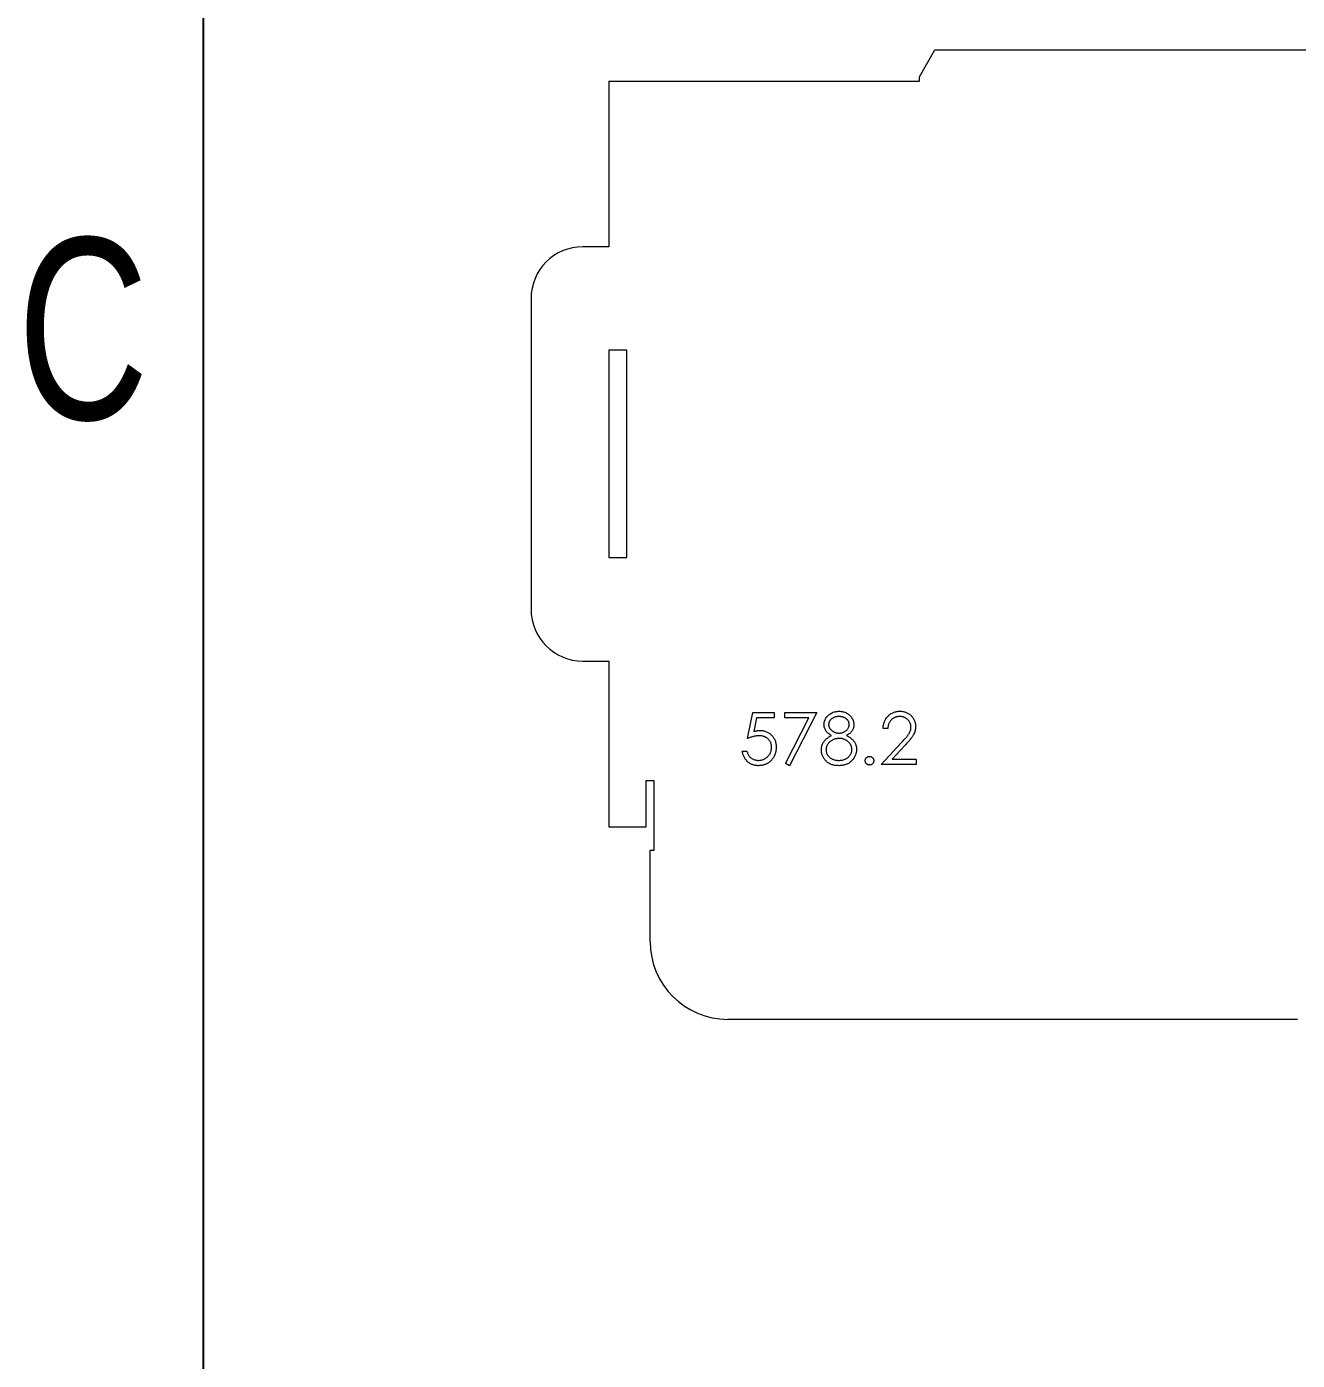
# Model space of a CAD drawing. Header units: millimetres. Extents: x 5 to 292, y 3 to 208.
# Drawn here: x 5.09 to 29.63, y 109.73 to 135.48 of the extents above; entities that cross this region are included whole.
import ezdxf

# ---------------------------------------------------------------- set-up
doc = ezdxf.new("R2010")
doc.units = ezdxf.units.MM
doc.layers.add('FORMAT', color=7, linetype='Continuous')
doc.styles.add('SLDTEXTSTYLE1', font='TXT', dxfattribs={"width": 0.75})

msp = doc.modelspace()

# ---------------------------------------------------------------- linework, layer by layer
at = {"color": 7, "linetype": 'Continuous', "lineweight": 15}
for p, q in [((22.331, 134.515), (22.631, 135.035)), ((22.631, 135.035), (34.031, 135.035)), ((16.331, 134.435), (16.331, 131.235)), ((16.331, 134.435), (22.331, 134.435)), ((22.331, 134.435), (22.331, 134.515)), ((16.331, 131.235), (15.831, 131.235)), ((14.831, 130.235), (14.831, 124.235)), ((16.681, 129.235), (16.331, 129.235)), ((16.331, 129.235), (16.331, 125.235)), ((16.681, 125.235), (16.681, 129.235)), ((16.331, 125.235), (16.681, 125.235)), ((15.831, 123.235), (16.331, 123.235)), ((16.331, 123.235), (16.331, 120.035)), ((19.015, 121.741), (19.118, 122.241)), ((19.118, 122.241), (19.528, 122.241)), ((19.188, 122.138), (19.134, 121.875)), ((19.528, 122.138), (19.188, 122.138)), ((19.528, 122.241), (19.528, 122.138)), ((19.733, 122.241), (20.348, 122.241)), ((19.733, 122.138), (19.733, 122.241)), ((20.197, 122.138), (19.733, 122.138)), ((19.745, 121.258), (20.197, 122.138)), ((20.348, 122.241), (19.823, 121.215)), ((21.72, 121.933), (21.63, 121.933)), ((21.592, 121.241), (21.98, 121.655)), ((22.056, 121.61), (21.806, 121.343)), ((18.912, 121.497), (19.002, 121.497)), ((21.806, 121.343), (22.271, 121.343)), ((22.271, 121.343), (22.271, 121.241)), ((19.823, 121.215), (19.745, 121.258)), ((22.271, 121.241), (21.592, 121.241)), ((17.057, 120.927), (17.205, 120.927)), ((17.057, 120.035), (17.057, 120.927)), ((17.205, 120.927), (17.205, 119.575)), ((16.331, 120.035), (17.057, 120.035)), ((17.131, 117.817), (17.131, 119.575)), ((17.205, 119.575), (17.131, 119.575)), ((29.631, 116.317), (18.631, 116.317))]:
    msp.add_line(p, q, dxfattribs=at)
for centre, radius, start, end in [((15.831, 130.235), 1, 90, 180), ((15.831, 124.235), 1, 180, 270), ((18.631, 117.817), 1.5, 180, 270)]:
    msp.add_arc(centre, radius, start, end, dxfattribs=at)
for points, knots in [([(20.489, 122.01), (20.49, 122.02), (20.491, 122.042), (20.498, 122.074), (20.511, 122.105), (20.527, 122.136), (20.549, 122.164), (20.574, 122.19), (20.602, 122.213), (20.635, 122.232), (20.669, 122.248), (20.706, 122.258), (20.744, 122.265), (20.769, 122.266), (20.782, 122.266)], [0, 0, 0, 0, 0.074056, 0.148865, 0.22666, 0.308132, 0.391177, 0.473947, 0.557942, 0.645001, 0.733373, 0.821098, 0.90929, 1, 1, 1, 1]), ([(20.777, 122.164), (20.77, 122.164), (20.757, 122.163), (20.737, 122.161), (20.717, 122.158), (20.699, 122.153), (20.682, 122.146), (20.665, 122.138), (20.65, 122.129), (20.635, 122.118), (20.622, 122.107), (20.611, 122.094), (20.601, 122.081), (20.593, 122.068), (20.587, 122.054), (20.583, 122.039), (20.579, 122.024), (20.579, 122.014), (20.579, 122.008)], [0, 0, 0, 0, 0.075221, 0.147165, 0.216383, 0.283941, 0.350301, 0.414972, 0.479181, 0.544184, 0.607558, 0.667324, 0.725168, 0.781029, 0.834891, 0.889471, 0.944089, 1, 1, 1, 1]), ([(20.977, 122.01), (20.976, 122.015), (20.976, 122.025), (20.974, 122.039), (20.97, 122.052), (20.964, 122.066), (20.957, 122.079), (20.948, 122.091), (20.937, 122.104), (20.926, 122.116), (20.912, 122.127), (20.897, 122.137), (20.881, 122.145), (20.863, 122.152), (20.843, 122.157), (20.823, 122.161), (20.801, 122.163), (20.785, 122.164), (20.777, 122.164)], [0, 0, 0, 0, 0.050887, 0.101004, 0.151725, 0.203028, 0.256199, 0.311374, 0.369279, 0.430507, 0.492993, 0.556503, 0.622108, 0.690284, 0.761455, 0.836405, 0.915512, 1, 1, 1, 1]), ([(20.782, 122.266), (20.795, 122.266), (20.82, 122.265), (20.857, 122.258), (20.892, 122.247), (20.926, 122.232), (20.957, 122.213), (20.985, 122.19), (21.009, 122.164), (21.029, 122.135), (21.046, 122.105), (21.057, 122.073), (21.065, 122.04), (21.066, 122.018), (21.066, 122.007)], [0, 0, 0, 0, 0.089403, 0.176293, 0.262607, 0.34942, 0.435467, 0.518891, 0.600969, 0.683865, 0.765824, 0.844888, 0.922285, 1, 1, 1, 1]), ([(21.63, 121.933), (21.631, 121.945), (21.632, 121.968), (21.638, 122.002), (21.645, 122.035), (21.656, 122.066), (21.67, 122.095), (21.686, 122.123), (21.705, 122.149), (21.727, 122.173), (21.75, 122.195), (21.776, 122.214), (21.803, 122.23), (21.831, 122.244), (21.86, 122.254), (21.891, 122.261), (21.923, 122.266), (21.945, 122.266), (21.957, 122.266)], [0, 0, 0, 0, 0.068791, 0.135103, 0.198979, 0.261904, 0.323495, 0.385195, 0.446969, 0.509765, 0.572251, 0.633405, 0.693251, 0.752583, 0.812579, 0.873275, 0.93555, 1, 1, 1, 1]), ([(21.952, 122.164), (21.944, 122.164), (21.929, 122.163), (21.906, 122.16), (21.885, 122.156), (21.864, 122.149), (21.845, 122.141), (21.826, 122.13), (21.809, 122.118), (21.792, 122.104), (21.777, 122.088), (21.764, 122.07), (21.752, 122.051), (21.742, 122.03), (21.734, 122.008), (21.728, 121.984), (21.723, 121.959), (21.721, 121.942), (21.72, 121.933)], [0, 0, 0, 0, 0.06443, 0.12653, 0.186744, 0.245898, 0.304053, 0.362196, 0.420655, 0.480331, 0.540663, 0.600744, 0.661982, 0.72448, 0.789067, 0.856333, 0.926362, 1, 1, 1, 1]), ([(22.169, 121.961), (22.169, 121.968), (22.168, 121.981), (22.165, 122.001), (22.16, 122.02), (22.154, 122.038), (22.145, 122.056), (22.134, 122.073), (22.121, 122.089), (22.106, 122.104), (22.09, 122.118), (22.073, 122.13), (22.055, 122.141), (22.036, 122.149), (22.016, 122.156), (21.996, 122.16), (21.974, 122.163), (21.959, 122.164), (21.952, 122.164)], [0, 0, 0, 0, 0.061965, 0.122122, 0.180988, 0.239933, 0.299906, 0.359989, 0.421776, 0.486576, 0.551535, 0.615018, 0.677259, 0.73973, 0.80305, 0.866495, 0.931973, 1, 1, 1, 1]), ([(21.957, 122.266), (21.967, 122.266), (21.989, 122.266), (22.02, 122.261), (22.05, 122.255), (22.079, 122.245), (22.105, 122.232), (22.13, 122.217), (22.154, 122.199), (22.175, 122.178), (22.195, 122.156), (22.212, 122.132), (22.226, 122.107), (22.238, 122.082), (22.247, 122.055), (22.254, 122.027), (22.258, 121.998), (22.258, 121.979), (22.259, 121.969)], [0, 0, 0, 0, 0.06948, 0.136525, 0.200801, 0.263983, 0.325711, 0.387271, 0.449493, 0.512955, 0.576266, 0.637575, 0.697901, 0.757558, 0.816588, 0.876646, 0.937286, 1, 1, 1, 1]), ([(19.134, 121.875), (19.144, 121.878), (19.165, 121.884), (19.195, 121.89), (19.224, 121.894), (19.243, 121.894), (19.252, 121.895)], [0, 0, 0, 0, 0.275068, 0.532901, 0.773973, 1, 1, 1, 1]), ([(19.252, 121.895), (19.263, 121.894), (19.285, 121.894), (19.317, 121.889), (19.348, 121.882), (19.377, 121.872), (19.404, 121.859), (19.43, 121.843), (19.455, 121.824), (19.478, 121.803), (19.499, 121.779), (19.517, 121.754), (19.532, 121.727), (19.545, 121.698), (19.555, 121.668), (19.561, 121.636), (19.566, 121.602), (19.566, 121.579), (19.566, 121.567)], [0, 0, 0, 0, 0.0658, 0.12938, 0.190783, 0.251293, 0.31082, 0.37037, 0.43076, 0.492598, 0.554813, 0.61609, 0.676931, 0.738289, 0.800784, 0.864793, 0.931053, 1, 1, 1, 1]), ([(20.635, 121.798), (20.624, 121.804), (20.601, 121.816), (20.571, 121.839), (20.546, 121.863), (20.525, 121.89), (20.509, 121.918), (20.498, 121.948), (20.49, 121.978), (20.49, 121.999), (20.489, 122.01)], [0, 0, 0, 0, 0.145849, 0.281964, 0.410893, 0.535063, 0.654726, 0.77015, 0.884564, 1, 1, 1, 1]), ([(20.579, 122.008), (20.579, 122.003), (20.58, 121.993), (20.583, 121.978), (20.587, 121.963), (20.594, 121.948), (20.603, 121.934), (20.613, 121.92), (20.626, 121.907), (20.64, 121.894), (20.655, 121.882), (20.671, 121.872), (20.688, 121.863), (20.705, 121.856), (20.723, 121.85), (20.742, 121.846), (20.761, 121.844), (20.774, 121.843), (20.781, 121.843)], [0, 0, 0, 0, 0.054564, 0.107826, 0.161924, 0.21751, 0.274498, 0.334815, 0.397555, 0.464755, 0.532901, 0.600097, 0.665354, 0.731084, 0.796883, 0.863292, 0.930831, 1, 1, 1, 1]), ([(20.781, 121.843), (20.79, 121.844), (20.806, 121.844), (20.831, 121.849), (20.856, 121.856), (20.879, 121.866), (20.901, 121.879), (20.92, 121.893), (20.937, 121.91), (20.951, 121.929), (20.962, 121.949), (20.971, 121.969), (20.976, 121.99), (20.976, 122.004), (20.977, 122.01)], [0, 0, 0, 0, 0.089713, 0.178541, 0.266908, 0.356931, 0.445731, 0.530796, 0.614591, 0.698244, 0.779084, 0.855316, 0.928538, 1, 1, 1, 1]), ([(21.066, 122.007), (21.066, 121.996), (21.065, 121.975), (21.058, 121.944), (21.047, 121.915), (21.031, 121.887), (21.011, 121.862), (20.986, 121.838), (20.957, 121.817), (20.936, 121.804), (20.924, 121.798)], [0, 0, 0, 0, 0.121926, 0.239455, 0.354774, 0.471476, 0.592265, 0.718653, 0.854866, 1, 1, 1, 1]), ([(21.98, 121.655), (21.989, 121.664), (22.007, 121.683), (22.033, 121.711), (22.056, 121.737), (22.077, 121.76), (22.094, 121.782), (22.11, 121.802), (22.123, 121.82), (22.136, 121.84), (22.149, 121.866), (22.161, 121.897), (22.168, 121.929), (22.168, 121.95), (22.169, 121.961)], [0, 0, 0, 0, 0.110803, 0.212829, 0.306101, 0.390647, 0.466924, 0.534481, 0.593587, 0.644557, 0.7362, 0.825024, 0.911986, 1, 1, 1, 1]), ([(22.259, 121.969), (22.258, 121.955), (22.257, 121.928), (22.249, 121.887), (22.236, 121.848), (22.221, 121.816), (22.205, 121.791), (22.191, 121.77), (22.175, 121.747), (22.156, 121.723), (22.134, 121.697), (22.111, 121.669), (22.084, 121.64), (22.066, 121.621), (22.056, 121.61)], [0, 0, 0, 0, 0.098701, 0.195671, 0.29242, 0.391339, 0.444459, 0.504225, 0.570348, 0.642914, 0.72229, 0.807923, 0.90047, 1, 1, 1, 1]), ([(19.235, 121.792), (19.228, 121.792), (19.212, 121.792), (19.187, 121.789), (19.161, 121.785), (19.134, 121.779), (19.106, 121.772), (19.077, 121.763), (19.046, 121.753), (19.026, 121.745), (19.015, 121.741)], [0, 0, 0, 0, 0.102203, 0.211023, 0.3251, 0.446502, 0.573788, 0.708901, 0.850358, 1, 1, 1, 1]), ([(19.566, 121.567), (19.566, 121.559), (19.566, 121.543), (19.564, 121.519), (19.56, 121.496), (19.555, 121.473), (19.549, 121.45), (19.541, 121.428), (19.531, 121.407), (19.521, 121.386), (19.509, 121.366), (19.496, 121.347), (19.482, 121.329), (19.467, 121.313), (19.451, 121.297), (19.434, 121.283), (19.416, 121.27), (19.397, 121.259), (19.378, 121.248), (19.357, 121.24), (19.336, 121.232), (19.313, 121.226), (19.291, 121.221), (19.267, 121.218), (19.242, 121.215), (19.226, 121.215), (19.218, 121.215)], [0, 0, 0, 0, 0.044016, 0.087438, 0.130124, 0.172561, 0.214218, 0.256302, 0.298444, 0.340536, 0.382404, 0.423614, 0.464223, 0.504052, 0.543842, 0.583548, 0.623078, 0.663214, 0.703538, 0.743927, 0.784532, 0.825742, 0.867752, 0.910741, 0.954912, 1, 1, 1, 1]), ([(19.223, 121.318), (19.231, 121.318), (19.248, 121.318), (19.273, 121.322), (19.297, 121.327), (19.32, 121.335), (19.342, 121.346), (19.363, 121.358), (19.383, 121.373), (19.402, 121.39), (19.419, 121.408), (19.435, 121.428), (19.448, 121.449), (19.458, 121.472), (19.467, 121.495), (19.472, 121.519), (19.476, 121.545), (19.476, 121.562), (19.477, 121.571)], [0, 0, 0, 0, 0.064204, 0.126419, 0.187672, 0.248041, 0.308337, 0.36969, 0.431725, 0.49597, 0.559779, 0.622313, 0.683925, 0.745104, 0.806749, 0.869093, 0.933293, 1, 1, 1, 1]), ([(19.477, 121.571), (19.476, 121.579), (19.476, 121.595), (19.473, 121.618), (19.468, 121.64), (19.46, 121.66), (19.451, 121.68), (19.44, 121.698), (19.427, 121.715), (19.411, 121.731), (19.394, 121.746), (19.375, 121.758), (19.355, 121.768), (19.334, 121.777), (19.311, 121.784), (19.287, 121.789), (19.262, 121.791), (19.244, 121.792), (19.235, 121.792)], [0, 0, 0, 0, 0.065358, 0.127389, 0.188368, 0.24723, 0.305649, 0.363332, 0.422657, 0.482689, 0.543308, 0.604132, 0.664984, 0.727232, 0.791447, 0.858042, 0.92703, 1, 1, 1, 1]), ([(20.438, 121.524), (20.438, 121.531), (20.439, 121.545), (20.441, 121.565), (20.444, 121.585), (20.449, 121.605), (20.456, 121.623), (20.464, 121.642), (20.474, 121.66), (20.484, 121.677), (20.497, 121.694), (20.511, 121.71), (20.528, 121.726), (20.546, 121.741), (20.565, 121.756), (20.587, 121.771), (20.61, 121.785), (20.627, 121.793), (20.635, 121.798)], [0, 0, 0, 0, 0.058845, 0.116298, 0.172649, 0.228746, 0.284538, 0.340718, 0.397083, 0.453952, 0.512754, 0.573075, 0.636439, 0.702408, 0.771517, 0.844208, 0.920082, 1, 1, 1, 1]), ([(20.783, 121.741), (20.774, 121.741), (20.757, 121.74), (20.731, 121.737), (20.707, 121.732), (20.683, 121.725), (20.661, 121.715), (20.64, 121.704), (20.62, 121.691), (20.601, 121.675), (20.584, 121.659), (20.569, 121.641), (20.556, 121.623), (20.546, 121.603), (20.538, 121.584), (20.532, 121.563), (20.529, 121.542), (20.528, 121.528), (20.528, 121.521)], [0, 0, 0, 0, 0.071258, 0.13979, 0.206465, 0.271493, 0.336029, 0.400214, 0.464659, 0.529715, 0.594078, 0.655637, 0.714894, 0.772151, 0.829026, 0.88514, 0.942088, 1, 1, 1, 1]), ([(21.028, 121.53), (21.028, 121.537), (21.027, 121.55), (21.024, 121.57), (21.018, 121.59), (21.01, 121.608), (21, 121.626), (20.988, 121.644), (20.973, 121.661), (20.956, 121.677), (20.938, 121.692), (20.919, 121.705), (20.898, 121.716), (20.877, 121.725), (20.855, 121.732), (20.832, 121.737), (20.808, 121.74), (20.792, 121.741), (20.783, 121.741)], [0, 0, 0, 0, 0.0573304, 0.1130455, 0.1691547, 0.2257389, 0.2837814, 0.3434, 0.4062674, 0.4717423, 0.5383423, 0.6033928, 0.6676544, 0.7322678, 0.7970369, 0.8630696, 0.930368, 1, 1, 1, 1]), ([(20.924, 121.798), (20.932, 121.794), (20.948, 121.785), (20.971, 121.772), (20.992, 121.758), (21.011, 121.743), (21.029, 121.729), (21.045, 121.713), (21.059, 121.698), (21.071, 121.682), (21.082, 121.665), (21.092, 121.647), (21.1, 121.63), (21.106, 121.611), (21.111, 121.592), (21.115, 121.573), (21.117, 121.552), (21.117, 121.539), (21.118, 121.532)], [0, 0, 0, 0, 0.079515, 0.15508, 0.226871, 0.295896, 0.362033, 0.425089, 0.485374, 0.544048, 0.601006, 0.657885, 0.714011, 0.769498, 0.826152, 0.8829, 0.940709, 1, 1, 1, 1]), ([(19.218, 121.215), (19.208, 121.215), (19.188, 121.216), (19.159, 121.22), (19.132, 121.226), (19.105, 121.234), (19.08, 121.246), (19.056, 121.259), (19.033, 121.275), (19.012, 121.294), (18.992, 121.314), (18.974, 121.336), (18.959, 121.359), (18.945, 121.384), (18.934, 121.41), (18.924, 121.438), (18.917, 121.467), (18.914, 121.487), (18.912, 121.497)], [0, 0, 0, 0, 0.06543, 0.128725, 0.190261, 0.250757, 0.310855, 0.370776, 0.431883, 0.493799, 0.556167, 0.617293, 0.678627, 0.740678, 0.80296, 0.866786, 0.932338, 1, 1, 1, 1]), ([(19.002, 121.497), (19.004, 121.488), (19.009, 121.469), (19.018, 121.444), (19.029, 121.421), (19.043, 121.4), (19.059, 121.382), (19.078, 121.366), (19.098, 121.352), (19.121, 121.34), (19.145, 121.33), (19.171, 121.323), (19.197, 121.318), (19.214, 121.318), (19.223, 121.318)], [0, 0, 0, 0, 0.094686, 0.181992, 0.264373, 0.341639, 0.418558, 0.496448, 0.577307, 0.661447, 0.746668, 0.831367, 0.915207, 1, 1, 1, 1]), ([(20.776, 121.215), (20.763, 121.215), (20.737, 121.216), (20.699, 121.22), (20.663, 121.228), (20.63, 121.238), (20.6, 121.252), (20.572, 121.269), (20.546, 121.288), (20.524, 121.311), (20.504, 121.335), (20.486, 121.36), (20.472, 121.386), (20.459, 121.412), (20.45, 121.439), (20.443, 121.467), (20.439, 121.495), (20.438, 121.514), (20.438, 121.524)], [0, 0, 0, 0, 0.078555, 0.152861, 0.223556, 0.290371, 0.355398, 0.418285, 0.480381, 0.543065, 0.604915, 0.664388, 0.721932, 0.77801, 0.833832, 0.888863, 0.94409, 1, 1, 1, 1]), ([(20.528, 121.521), (20.528, 121.512), (20.529, 121.494), (20.535, 121.468), (20.545, 121.442), (20.559, 121.418), (20.576, 121.395), (20.597, 121.375), (20.62, 121.358), (20.647, 121.343), (20.676, 121.332), (20.708, 121.324), (20.742, 121.318), (20.765, 121.318), (20.777, 121.318)], [0, 0, 0, 0, 0.074911, 0.149165, 0.224533, 0.302398, 0.382007, 0.46125, 0.542201, 0.626514, 0.71441, 0.80487, 0.90011, 1, 1, 1, 1]), ([(21.042, 121.325), (21.034, 121.316), (21.018, 121.299), (20.991, 121.276), (20.961, 121.257), (20.929, 121.242), (20.894, 121.23), (20.857, 121.221), (20.818, 121.216), (20.79, 121.215), (20.776, 121.215)], [0, 0, 0, 0, 0.119283, 0.237093, 0.354796, 0.474576, 0.59746, 0.724926, 0.858883, 1, 1, 1, 1]), ([(20.777, 121.318), (20.787, 121.318), (20.805, 121.318), (20.832, 121.321), (20.857, 121.326), (20.88, 121.333), (20.902, 121.342), (20.923, 121.353), (20.943, 121.366), (20.96, 121.381), (20.976, 121.397), (20.99, 121.414), (21.002, 121.432), (21.011, 121.45), (21.019, 121.469), (21.024, 121.489), (21.027, 121.509), (21.028, 121.523), (21.028, 121.53)], [0, 0, 0, 0, 0.076555, 0.149154, 0.218816, 0.285398, 0.350346, 0.414155, 0.477206, 0.540391, 0.602222, 0.662051, 0.719949, 0.775919, 0.831123, 0.886673, 0.942555, 1, 1, 1, 1]), ([(21.118, 121.532), (21.117, 121.522), (21.117, 121.503), (21.113, 121.475), (21.107, 121.448), (21.099, 121.421), (21.088, 121.396), (21.075, 121.371), (21.06, 121.347), (21.048, 121.332), (21.042, 121.325)], [0, 0, 0, 0, 0.128154, 0.253665, 0.377314, 0.500218, 0.62293, 0.745847, 0.871399, 1, 1, 1, 1]), ([(21.284, 121.311), (21.285, 121.317), (21.285, 121.328), (21.29, 121.344), (21.298, 121.358), (21.308, 121.371), (21.321, 121.381), (21.335, 121.389), (21.351, 121.394), (21.362, 121.394), (21.368, 121.395)], [0, 0, 0, 0, 0.129097, 0.252046, 0.373905, 0.5010378, 0.6281707, 0.7513765, 0.872426, 1, 1, 1, 1]), ([(21.368, 121.228), (21.362, 121.228), (21.351, 121.229), (21.335, 121.234), (21.321, 121.241), (21.308, 121.252), (21.298, 121.265), (21.29, 121.279), (21.285, 121.295), (21.285, 121.306), (21.284, 121.311)], [0, 0, 0, 0, 0.127782, 0.249465, 0.372871, 0.501195, 0.628535, 0.750593, 0.873743, 1, 1, 1, 1]), ([(21.368, 121.395), (21.373, 121.394), (21.384, 121.394), (21.4, 121.389), (21.414, 121.381), (21.427, 121.371), (21.437, 121.358), (21.446, 121.344), (21.45, 121.328), (21.451, 121.317), (21.451, 121.311)], [0, 0, 0, 0, 0.127519, 0.249986, 0.371792, 0.49887, 0.625948, 0.748492, 0.870959, 1, 1, 1, 1]), ([(21.451, 121.311), (21.451, 121.306), (21.45, 121.295), (21.446, 121.279), (21.437, 121.265), (21.427, 121.252), (21.414, 121.241), (21.4, 121.234), (21.384, 121.229), (21.373, 121.228), (21.368, 121.228)], [0, 0, 0, 0, 0.126203, 0.248871, 0.371615, 0.498901, 0.627169, 0.749175, 0.872272, 1, 1, 1, 1])]:
    msp.add_open_spline(points, degree=3, knots=knots, dxfattribs=at)
at = {"layer": 'FORMAT'}
msp.add_line((8.5, 203), (8.5, 7), dxfattribs=at)

# ---------------------------------------------------------------- texts
at = {"layer": 'FORMAT', "insert": (4.912, 131.402), "char_height": 3.5, "attachment_point": 1, "style": 'SLDTEXTSTYLE1'}
msp.add_mtext('C', dxfattribs=at)

doc.saveas('drawing.dxf')
